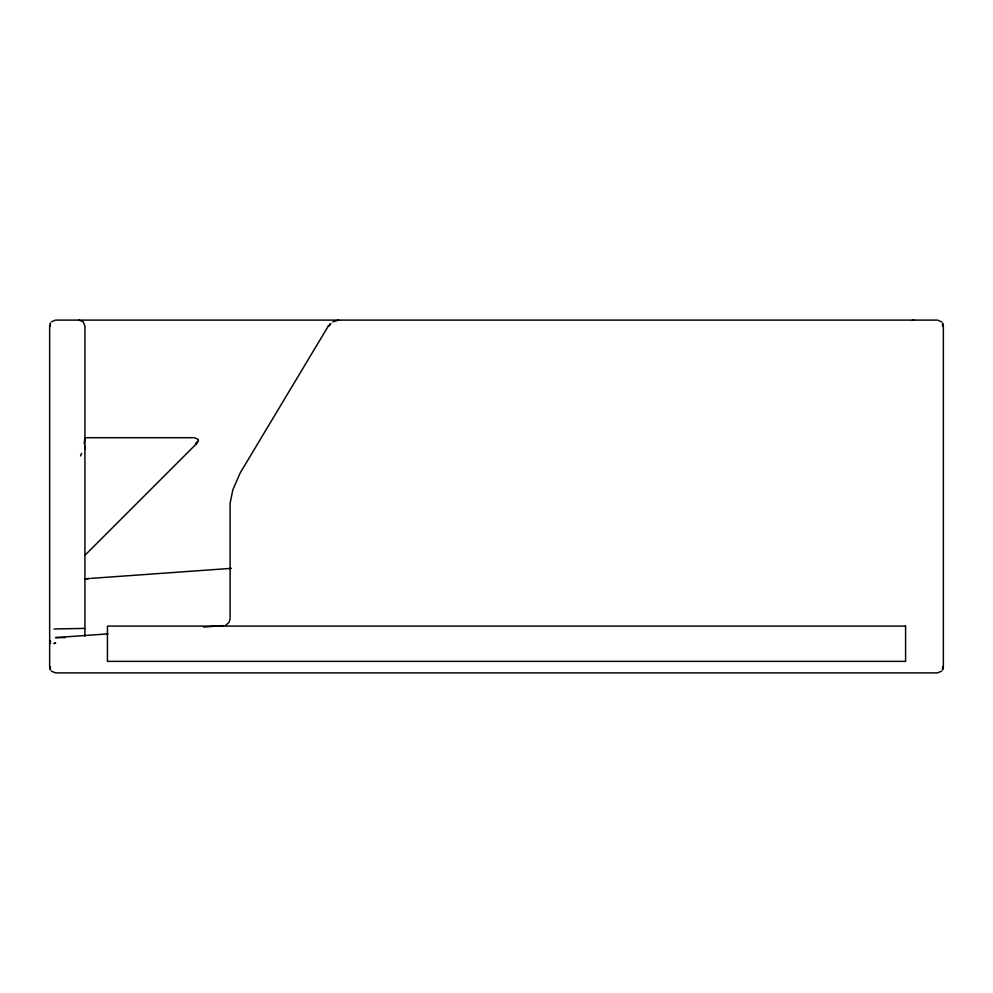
<?xml version="1.0" encoding="UTF-8"?>
<svg xmlns="http://www.w3.org/2000/svg" width="993" height="993" viewBox="0 0 993 993"><rect width="100%" height="100%" fill="white"/><g stroke="black" fill="none" stroke-linecap="round" stroke-linejoin="round"><path stroke-width="1.49" d="M49.65 667.011L50.432 667.011L50.432 669.952L49.65 667.011L49.65 325.989L50.432 323.048L50.432 323.917M943.35 667.011L942.568 669.952L942.568 667.011L943.35 667.011L943.35 325.989L942.568 323.048L942.568 325.989L943.35 325.989M80.57 455.899L81.513 453.416M328.348 325.989L329.266 325.989L330.793 323.445L328.348 325.989L240.232 472.842L232.883 489.673L230.091 503.203L230.091 619.098L228.936 622.499L225.796 625.143M196.639 443.586L198.463 440.644L195.522 443.586L196.639 443.586L84.926 555.298M51.375 321.831L55.534 320.106L937.466 320.106L941.625 321.831M941.625 671.169L937.466 672.894L55.534 672.894L51.375 671.169M332.841 321.831L338.725 320.106M912.43 320.317L913.957 320.106M54.007 628.979L84.926 628.383L84.926 325.989L83.201 321.831L79.043 320.106M90.81 578.398L231.456 568.344M107.952 633.869L55.534 637.605L64.818 637.605M203.553 627.042L223.599 625.602M49.65 325.989L50.432 325.989M84.926 437.702L194.206 437.702L198.364 439.427M84.728 446.043L84.926 449.146M84.926 628.805L84.926 636.141M84.728 439.229A81.575 69.932 0 0 1 84.144 443.536M49.849 641.85L49.65 643.489L50.432 643.489L50.432 640.559L49.849 641.85M55.534 643.104L54.007 643.489L55.534 643.104M85.721 578.907L84.926 578.82L89.283 578.509L85.721 578.907M905.591 626.087L107.43 626.087L107.43 661.363L905.591 661.363L905.591 626.087"/></g></svg>
